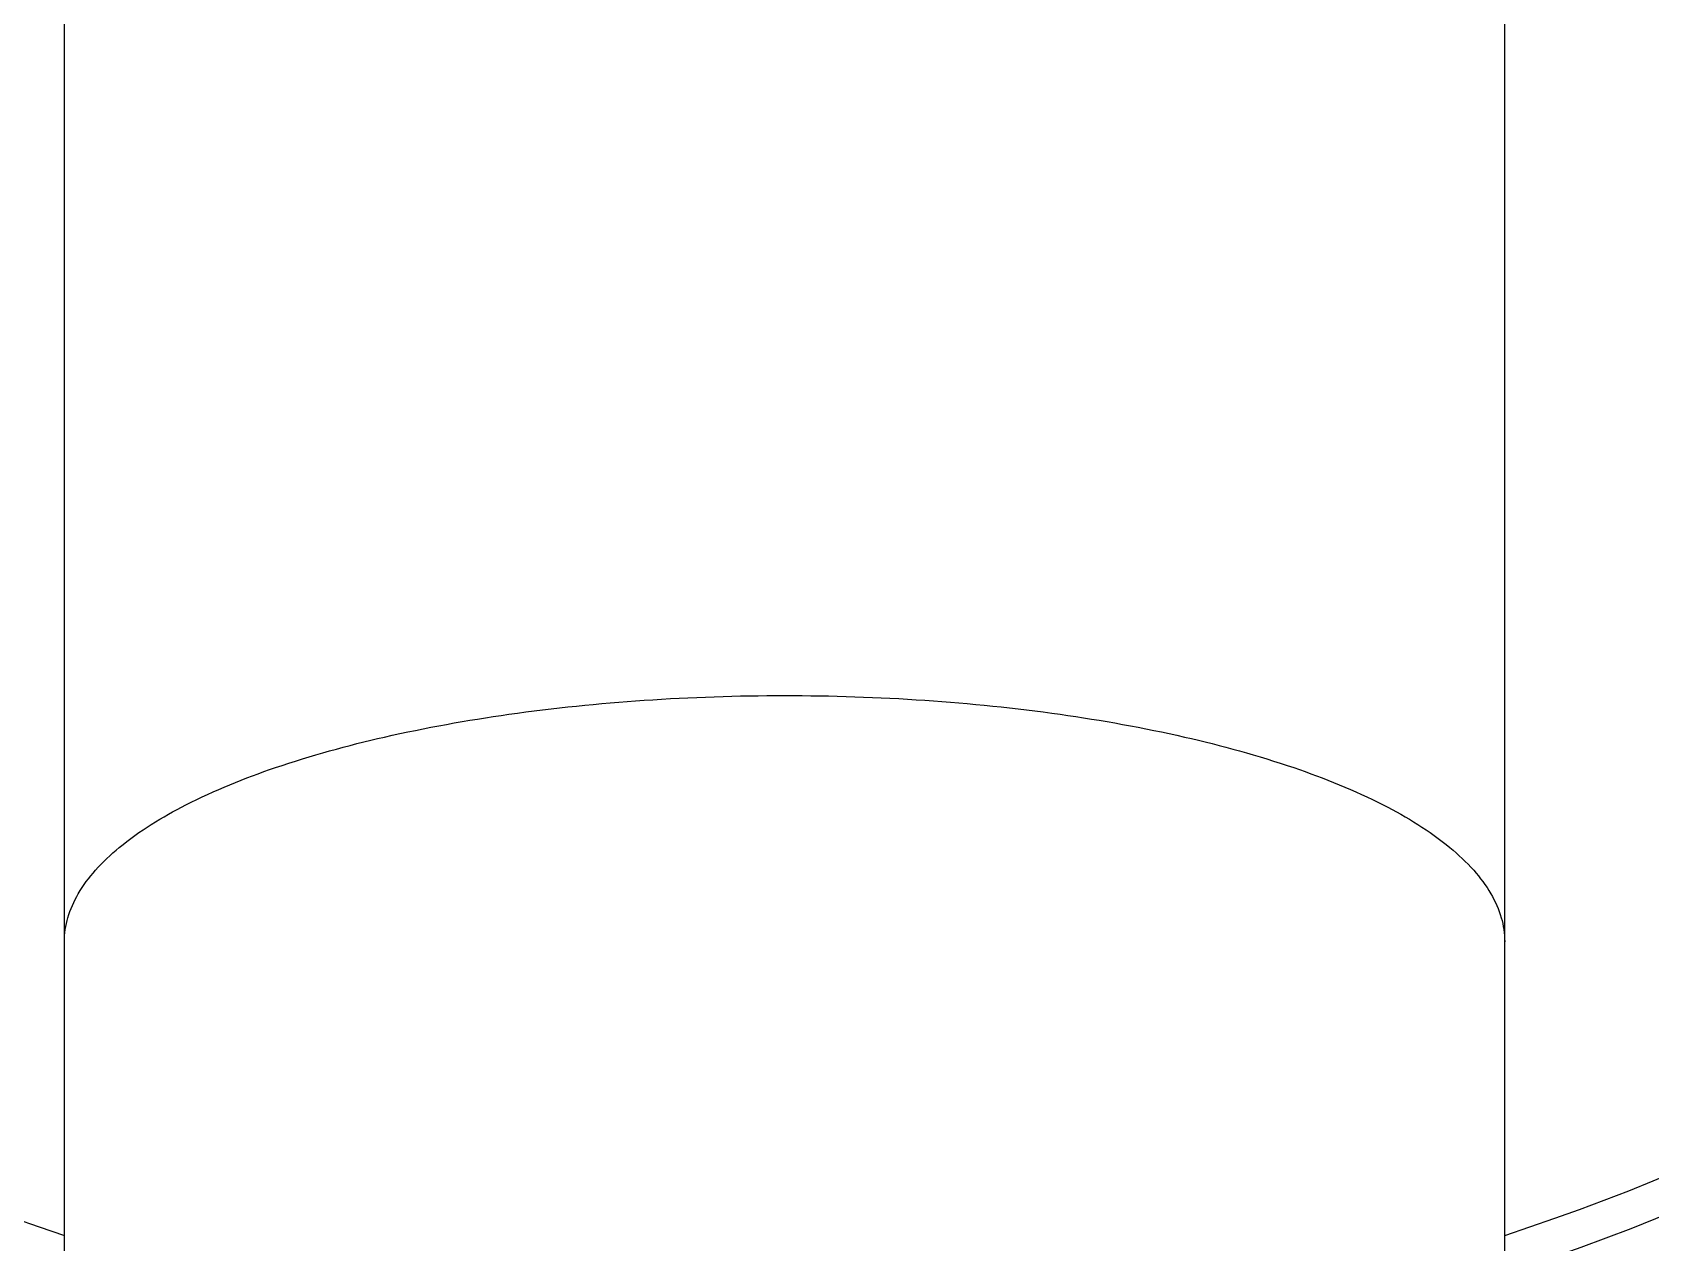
# Model space of a CAD drawing. Header units: millimetres. Extents: x 0 to 594, y 0 to 420.
# Drawn here: x 173.35 to 195.82, y 341.16 to 357.97 of the extents above; entities that cross this region are included whole.
import ezdxf

# ---------------------------------------------------------------- set-up
doc = ezdxf.new("R2010")
doc.units = ezdxf.units.MM
doc.header["$LTSCALE"] = 32.67
doc.layers.add('00_COMPONENTI', color=7, linetype='CONTINUOUS')

msp = doc.modelspace()

# ---------------------------------------------------------------- linework, layer by layer
at = {"layer": '00_COMPONENTI', "color": 7, "linetype": 'Continuous'}
for p, q in [((173.792, 336.223), (173.792, 371.657)), ((193.792, 336.223), (193.792, 371.657))]:
    msp.add_line(p, q, dxfattribs=at)
msp.add_arc((183.792, 371.657), 32.5, 287.9205, 252.0795, dxfattribs=at)
at = {"layer": '00_COMPONENTI', "color": 9, "linetype": 'Continuous'}
msp.add_arc((183.792, 371.657), 32, 288.2106, 251.7894, dxfattribs=at)
for points, knots in [([(173.792, 345.338), (173.792, 345.45), (173.827, 345.685), (173.979, 346.024), (174.225, 346.352), (174.704, 346.8), (175.538, 347.306), (176.784, 347.807), (178.291, 348.219), (180.004, 348.526), (181.862, 348.715), (183.141, 348.758), (183.792, 348.758)], [0, 0, 0, 0, 0.030305, 0.062689, 0.098801, 0.139724, 0.237895, 0.358457, 0.499305, 0.656547, 0.82536, 1, 1, 1, 1]), ([(183.792, 348.758), (184.442, 348.758), (185.722, 348.715), (187.579, 348.526), (189.293, 348.219), (190.8, 347.807), (192.046, 347.306), (192.88, 346.8), (193.359, 346.352), (193.605, 346.024), (193.757, 345.685), (193.792, 345.45), (193.792, 345.338)], [0, 0, 0, 0, 0.17464, 0.343453, 0.500695, 0.641543, 0.762105, 0.860276, 0.901199, 0.937311, 0.969695, 1, 1, 1, 1])]:
    msp.add_open_spline(points, degree=3, knots=knots, dxfattribs=at)

doc.saveas('drawing.dxf')
